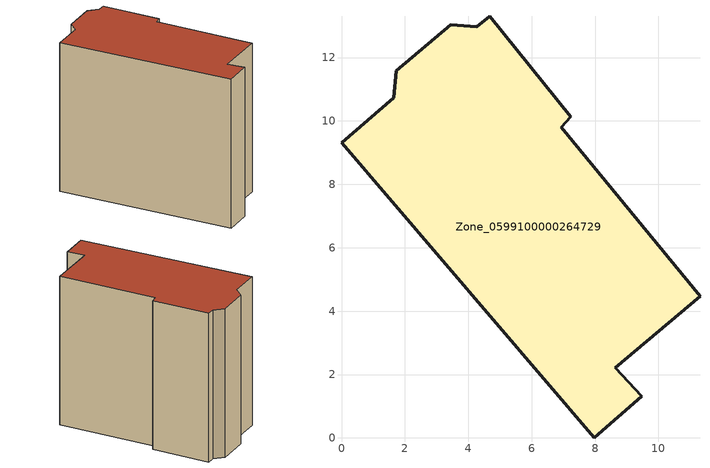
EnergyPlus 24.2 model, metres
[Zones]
Zone_0599100000264729
 floor ground (C_G): 1.73,11.58 3.44,13.04 4.27,12.97 4.67,13.31 7.24,10.14 6.94,9.81 11.31,4.47 8.63,2.22 9.47,1.32 7.97,0 0,9.32 1.65,10.73 z0
 wall outside (C_F): 7.97,0 9.47,1.32 8.63,2.22 11.31,4.47 6.94,9.81 7.24,10.14 4.67,13.31 4.27,12.97 3.44,13.04 1.73,11.58 1.65,10.73 0,9.32 7.97,0 z0:10.5
 roof outside (C_R): 1.65,10.73 0,9.32 7.97,0 9.47,1.32 8.63,2.22 11.31,4.47 6.94,9.81 7.24,10.14 4.67,13.31 4.27,12.97 3.44,13.04 1.73,11.58 z10.5
[BUILDING]
Pand.0599100000264729: North Axis=0; Terrain=City; Loads Convergence Tolerance Value=0.04; Temperature Convergence Tolerance Value=0.4; Solar Distribution=FullExterior; Maximum Number of Warmup Days=25; Minimum Number of Warmup Days=1
[Site:Location]
Rotterdam.The.Hague.AP_ZH_NLD Design_Conditions: Latitude=51.96; Longitude=4.45; Time Zone=1; Elevation=-4.5
[SITE:GROUNDTEMPERATURE:BUILDINGSURFACE]
18, 18, 18, 18, 18, 18, 18, 18, 18, 18, 18, 18
[MATERIAL] Thermal Absorptance=0.9; Solar Absorptance=0.7; Visible Absorptance=0.7
Name | Roughness | Thickness | Conductivity | Density | Specific Heat
G.TI.1946 | MediumSmooth | 0.15 | 1 | 540 | 1210
F.TI.1946 | Rough | 0.3 | 0.857143 | 1920 | 840
R.TI.1946 | MediumRough | 0.2 | 0.1 | 1500 | 1000
[CONSTRUCTION]
C_G: G.TI.1946
C_F: F.TI.1946
C_R: R.TI.1946
[ZONE]
Zone_0599100000264729: Type=1; Multiplier=1; Ceiling Height=Autocalculate; Volume=Autocalculate; Floor Area=autocalculate; Part of Total Floor Area=Yes
[ZONEINFILTRATION:DESIGNFLOWRATE]
Infil_Zone_0599100000264729: Zone or ZoneList or Space or SpaceList=Zone_0599100000264729; Schedule=AlwaysOn; Design Flow Rate Calculation Method=Flow/Area; Flow Rate per Floor Area=0.003; Constant Term Coefficient=1; Temperature Term Coefficient=0; Velocity Term Coefficient=0; Velocity Squared Term Coefficient=0
[HVACTEMPLATE:ZONE:IDEALLOADSAIRSYSTEM]
Zone_0599100000264729: Maximum Heating Supply Air Temperature=50; Minimum Cooling Supply Air Temperature=13; Maximum Heating Supply Air Humidity Ratio=0.0156; Minimum Cooling Supply Air Humidity Ratio=0.0077; Heating Limit=NoLimit; Cooling Limit=NoLimit; Dehumidification Control Type=ConstantSensibleHeatRatio; Cooling Sensible Heat Ratio=0.7; Dehumidification Setpoint=60; Humidification Control Type=None; Humidification Setpoint=30; Outdoor Air Method=None; Outdoor Air Flow Rate per Person=0.00944; Outdoor Air Flow Rate per Zone Floor Area=0; Outdoor Air Flow Rate per Zone=0; Demand Controlled Ventilation Type=None; Outdoor Air Economizer Type=NoEconomizer; Heat Recovery Type=None; Sensible Heat Recovery Effectiveness=0.7; Latent Heat Recovery Effectiveness=0.65
[ZONECONTROL:THERMOSTAT]
ThermostatControl_Zone_0599100000264729: Zone or ZoneList=Zone_0599100000264729; Control Type Schedule=DualSetpointControlType; Control 1=Thermostat_Zone_0599100000264729; Temperature Difference Between Cutout And Setpoint=0
[THERMOSTATSETPOINT:DUALSETPOINT]
Thermostat_Zone_0599100000264729: Heating Setpoint Temperature Schedule=HeatingSetpoint_Zone_0599100000264729; Cooling Setpoint Temperature Schedule=CoolingSetpoint_Zone_0599100000264729
[SCHEDULE:COMPACT]
HeatingSetpoint_Zone_0599100000264729: Through: 12/31, For: AllDays, Until: 24:00, 21
CoolingSetpoint_Zone_0599100000264729: Through: 12/31, For: AllDays, Until: 24:00, 24
DualSetpointControlType: Through: 12/31, For: AllDays, Until: 24:00, 4
AlwaysOn: Through: 12/31, For: AllDays, Until: 24:00, 1
